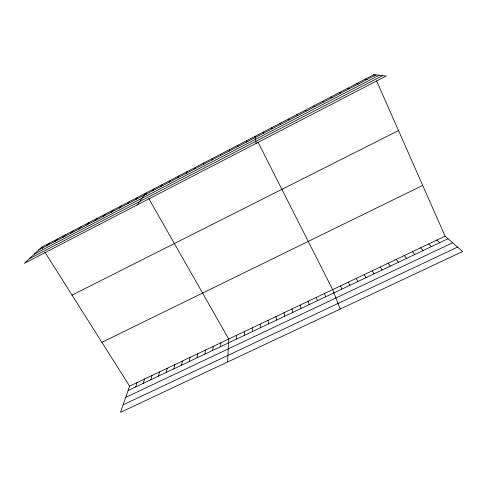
<?xml version="1.0" encoding="UTF-8"?>
<svg xmlns="http://www.w3.org/2000/svg" width="487" height="487" viewBox="0 0 487 487"><rect width="100%" height="100%" fill="white"/><g stroke="black" fill="none" stroke-linecap="round" stroke-linejoin="round"><path stroke-width="0.73" d="M236.457 339.122L236.542 335.299M227.557 362.018L228.726 339.019L148.833 198.653M237.796 146.575L237.875 145.278M220.629 346.628L220.934 342.72M212.764 350.366L213.172 346.409M204.924 354.086L205.435 350.086M229.121 151.08L229.328 149.716M197.107 357.793L197.728 353.751M189.327 361.482L190.052 357.397M181.572 365.165L182.4 361.037M173.847 368.829L174.778 364.66M220.483 155.566L220.818 154.136M166.146 372.482L167.181 368.269M158.476 376.122L159.614 371.867M150.836 379.744L152.072 375.453M211.875 160.028L212.338 158.537M143.221 383.36L144.554 379.026M135.63 386.958L137.066 382.587M445.094 236.165L129.603 386.136L120.508 412.343L462.65 251.487L445.094 236.165L376.554 80.775M203.304 164.478L203.895 162.926M194.77 168.91L195.482 167.297M186.265 173.323L187.099 171.643M177.798 177.718L178.753 175.977M169.36 182.095L170.444 180.3M160.96 186.46L162.159 184.597M152.589 190.801L153.916 188.883M137.072 204.99L145.698 193.15L146.392 194.374M135.952 199.439L137.511 197.399M127.679 203.73L129.359 201.63M119.443 208.01L121.239 205.849M111.237 212.265L113.148 210.049M103.067 216.508L105.089 214.237M94.922 220.733L97.065 218.407M86.814 224.945L89.066 222.559M78.736 229.14L81.098 226.698M70.688 233.316L73.166 230.82M62.671 237.473L65.258 234.923M54.69 241.619L57.381 239.014M46.734 245.746L49.54 243.086M41.724 247.146L24.35 263.333L386.167 76.063L373.858 74.657L41.724 247.146L42.527 248.419M38.808 249.861L375.903 74.895M34.254 254.104L379.123 75.26M29.342 258.682L382.605 75.655M72.046 295.104L398.518 130.577M101.893 342.312L422.71 185.425M128.069 390.55L448.034 238.733M125.683 397.435L452.636 242.751M123.114 404.837L457.603 247.079M365.153 79.174L367.064 79.478M356.49 83.679L358.262 84.05M347.852 88.159L349.489 88.604M339.256 92.627L340.754 93.139M330.691 97.077L332.049 97.656M322.157 101.503L323.38 102.154M313.658 105.922L314.748 106.635M305.191 110.318L306.153 111.097M436.869 240.073L439.688 242.69M428.676 243.969L431.366 246.635M296.753 114.695L297.587 115.547M420.512 247.846L423.081 250.568M412.379 251.712L414.827 254.488M404.277 255.565L406.602 258.39M396.199 259.407L398.409 262.28M288.353 119.059L289.053 119.972M388.157 263.23L390.239 266.152M380.14 267.04L382.106 270.011M44.932 252.229L129.603 386.136M372.153 270.839L373.998 273.858M279.982 123.406L280.555 124.386M364.191 274.619L365.926 277.687M356.259 278.387L357.878 281.51M255.718 137.638L255.066 136.348L256.18 143.342M258 142.143L332.639 289.619L340.218 309.044M348.357 282.143L349.861 285.315M373.858 74.657L374.454 76.015M340.486 285.887L341.868 289.101M271.649 127.74L272.087 128.775M324.464 293.503L325.62 296.814M316.325 297.374L317.366 300.729M263.345 132.05L263.656 133.158M308.216 301.228L309.135 304.637M300.132 305.069L300.942 308.527M292.084 308.898L292.772 312.398M284.061 312.709L284.639 316.258M276.068 316.513L276.531 320.105M268.106 320.294L268.459 323.934M260.174 324.068L260.411 327.751M246.452 140.822L246.507 142.052M252.266 327.824L252.394 331.556M244.389 331.568L244.413 335.348"/></g></svg>
